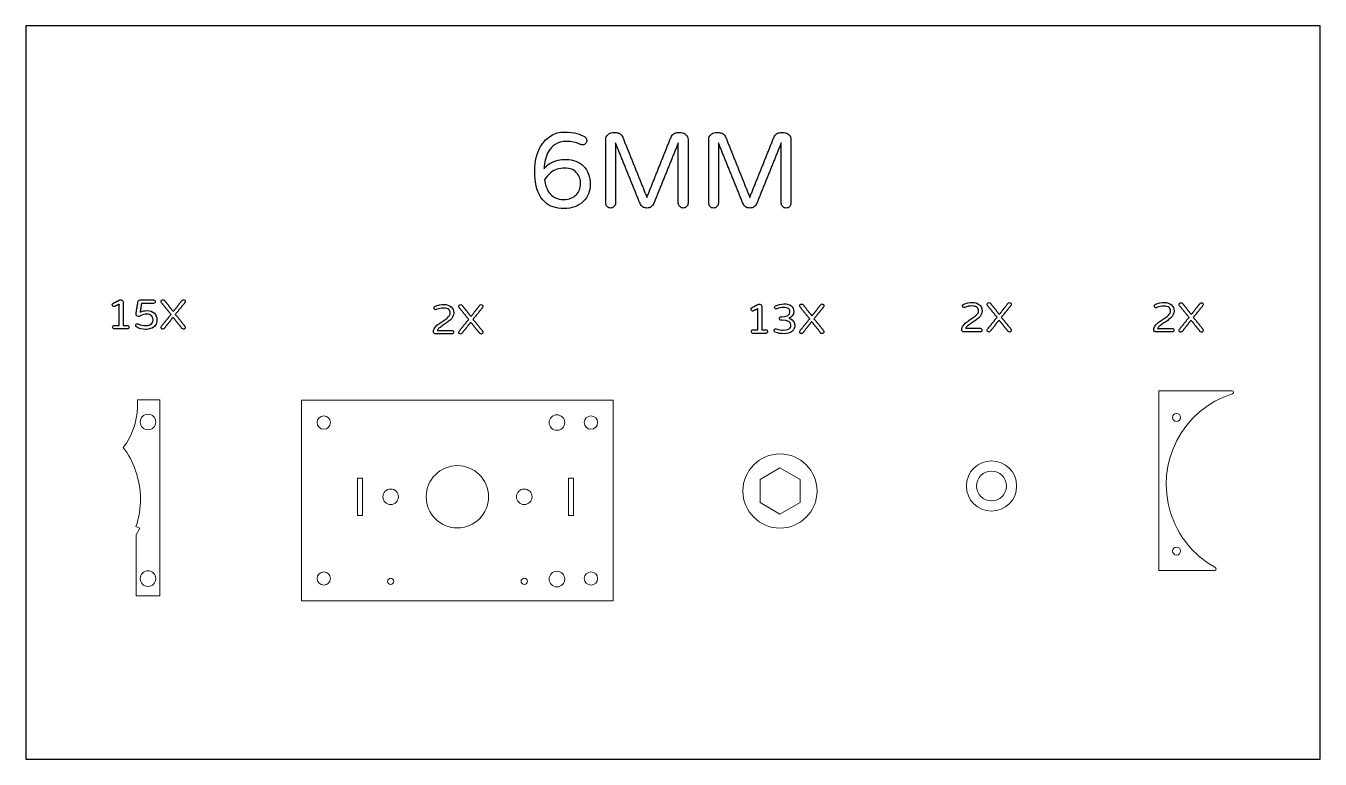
# Model space of a CAD drawing. Header units: millimetres. Extents: x 2 to 89, y -14 to 147.
# Drawn here: x 2.1 to 89.3, y -13.6 to 35.8 of the extents above; entities that cross this region are included whole.
import ezdxf

# ---------------------------------------------------------------- set-up
doc = ezdxf.new("R2010")
doc.units = ezdxf.units.MM
doc.header["$MEASUREMENT"] = 0
doc.layers.add('Default', color=7, linetype='Continuous', true_color=0x000000)

msp = doc.modelspace()

# ---------------------------------------------------------------- linework, layer by layer
at = {"layer": 'Default'}
msp.add_lwpolyline([(2.076, -13.644), (89.274, -13.644), (89.274, 35.758), (2.076, 35.758)], close=True, dxfattribs=at)
at = {"layer": 'Default', "color": 178, "lineweight": 20, "true_color": 0x000000}
for points in [[(11.098, 10.567), (11.098, -2.641), (9.497, -2.641), (9.497, 1.465)], [(9.598, 10.065), (9.599, 10.567), (11.098, 10.567)], [(83.352, 11.165), (78.407, 11.169), (78.407, -0.93)], [(24.747, 5.282), (24.425, 5.282), (24.425, 2.759)], [(24.425, 2.759), (24.747, 2.759), (24.747, 5.282)], [(9.497, 1.465), (9.751, 1.914), (9.494, 2.025)], [(82.223, -0.746), (82.107, -0.675)], [(78.407, -0.93), (82.175, -0.926)]]:
    msp.add_lwpolyline(points, dxfattribs=at)
for points in [[(41.655, 10.532), (20.649, 10.532), (20.649, -2.973), (41.655, -2.973)], [(38.641, 2.768), (38.641, 5.291), (38.963, 5.291), (38.963, 2.768)], [(54.237, 3.638), (54.237, 5.196), (52.883, 5.975), (51.537, 5.196), (51.537, 3.638), (52.883, 2.859)]]:
    msp.add_lwpolyline(points, close=True, dxfattribs=at)
at = {"layer": 'Default'}
for points, degree in [([(36.811, 27.731), (36.971, 27.983), (37.184, 28.191), (37.45, 28.356)], 3), ([(37.45, 28.356), (37.715, 28.521), (38.023, 28.604), (38.372, 28.604)], 3), ([(38.512, 27.972), (38.189, 27.972), (37.932, 27.906), (37.74, 27.774)], 3), ([(38.372, 28.604), (38.722, 28.604), (38.997, 28.571), (39.198, 28.507)], 3), ([(39.385, 27.799), (39.126, 27.914), (38.835, 27.972), (38.512, 27.972)], 3), ([(39.198, 28.507), (39.399, 28.442), (39.571, 28.371), (39.715, 28.295)], 3), ([(39.715, 28.295), (39.815, 28.237), (39.866, 28.161), (39.866, 28.065)], 3), ([(39.866, 28.065), (39.866, 27.969), (39.839, 27.892), (39.787, 27.832)], 3), ([(41.144, 28.094), (41.144, 28.223), (41.189, 28.334), (41.28, 28.428)], 3), ([(41.144, 23.807), (41.144, 25.951), (41.144, 28.094)], 2), ([(41.28, 28.428), (41.371, 28.521), (41.481, 28.568), (41.61, 28.568)], 3), ([(41.61, 28.568), (41.729, 28.568), (41.847, 28.568)], 2), ([(41.847, 28.568), (41.943, 28.568), (42.03, 28.539), (42.109, 28.482)], 3), ([(42.109, 28.482), (42.188, 28.424), (42.247, 28.352), (42.285, 28.266)], 3), ([(42.285, 28.266), (43.1, 26.234), (43.915, 24.202)], 2), ([(43.915, 24.202), (44.73, 26.234), (45.545, 28.266)], 2), ([(45.545, 28.266), (45.583, 28.352), (45.642, 28.424), (45.721, 28.482)], 3), ([(45.721, 28.482), (45.8, 28.539), (45.887, 28.568), (45.983, 28.568)], 3), ([(45.983, 28.568), (46.102, 28.568), (46.22, 28.568)], 2), ([(46.22, 28.568), (46.349, 28.568), (46.459, 28.521), (46.55, 28.428)], 3), ([(46.55, 28.428), (46.641, 28.334), (46.687, 28.223), (46.687, 28.094)], 3), ([(46.687, 28.094), (46.687, 25.951), (46.687, 23.807)], 2), ([(48.08, 28.094), (48.08, 28.223), (48.125, 28.334), (48.216, 28.428)], 3), ([(48.08, 23.807), (48.08, 25.951), (48.08, 28.094)], 2), ([(48.216, 28.428), (48.307, 28.521), (48.417, 28.568), (48.546, 28.568)], 3), ([(48.546, 28.568), (48.665, 28.568), (48.783, 28.568)], 2), ([(48.783, 28.568), (48.879, 28.568), (48.966, 28.539), (49.045, 28.482)], 3), ([(49.045, 28.482), (49.124, 28.424), (49.183, 28.352), (49.221, 28.266)], 3), ([(49.221, 28.266), (50.036, 26.234), (50.851, 24.202)], 2), ([(50.851, 24.202), (51.666, 26.234), (52.481, 28.266)], 2), ([(52.481, 28.266), (52.519, 28.352), (52.578, 28.424), (52.657, 28.482)], 3), ([(52.657, 28.482), (52.736, 28.539), (52.823, 28.568), (52.919, 28.568)], 3), ([(52.919, 28.568), (53.038, 28.568), (53.156, 28.568)], 2), ([(53.156, 28.568), (53.285, 28.568), (53.395, 28.521), (53.486, 28.428)], 3), ([(53.486, 28.428), (53.577, 28.334), (53.623, 28.223), (53.623, 28.094)], 3), ([(53.623, 28.094), (53.623, 25.951), (53.623, 23.807)], 2), ([(36.466, 26.895), (36.535, 27.201), (36.65, 27.48), (36.811, 27.731)], 3), ([(37.288, 27.297), (37.116, 26.986), (37.015, 26.598), (36.986, 26.134)], 3), ([(37.74, 27.774), (37.549, 27.643), (37.398, 27.484), (37.288, 27.297)], 3), ([(39.604, 27.742), (39.534, 27.742), (39.461, 27.761), (39.385, 27.799)], 3), ([(39.787, 27.832), (39.734, 27.772), (39.673, 27.742), (39.604, 27.742)], 3), ([(43.456, 23.786), (42.626, 25.836), (41.797, 27.886)], 2), ([(41.797, 27.886), (41.797, 25.846), (41.797, 23.807)], 2), ([(46.033, 27.886), (45.204, 25.836), (44.375, 23.786)], 2), ([(46.033, 23.807), (46.033, 25.846), (46.033, 27.886)], 2), ([(50.392, 23.786), (49.562, 25.836), (48.733, 27.886)], 2), ([(48.733, 27.886), (48.733, 25.846), (48.733, 23.807)], 2), ([(52.969, 27.886), (52.14, 25.836), (51.311, 23.786)], 2), ([(52.969, 23.807), (52.969, 25.846), (52.969, 27.886)], 2), ([(36.362, 26.105), (36.362, 26.325), (36.396, 26.588), (36.466, 26.895)], 3), ([(36.986, 26.134), (37.197, 26.411), (37.513, 26.603), (37.934, 26.708)], 3), ([(38.379, 26.17), (38.006, 26.17), (37.695, 26.074), (37.446, 25.882)], 3), ([(37.934, 26.708), (38.087, 26.746), (38.274, 26.766), (38.494, 26.766)], 3), ([(39.184, 25.868), (39.006, 26.069), (38.738, 26.17), (38.379, 26.17)], 3), ([(38.494, 26.766), (38.714, 26.766), (38.925, 26.726), (39.126, 26.647)], 3), ([(39.126, 26.647), (39.327, 26.568), (39.499, 26.454), (39.643, 26.306)], 3), ([(39.643, 26.306), (39.949, 25.995), (40.103, 25.586), (40.103, 25.078)], 3), ([(36.383, 25.487), (36.369, 25.679), (36.362, 25.885), (36.362, 26.105)], 3), ([(37.029, 23.893), (36.651, 24.252), (36.436, 24.784), (36.383, 25.487)], 3), ([(37.446, 25.882), (37.274, 25.753), (37.132, 25.586), (37.022, 25.38)], 3), ([(37.022, 25.38), (37.108, 24.757), (37.355, 24.353), (37.762, 24.166)], 3), ([(39.449, 25.118), (39.449, 25.417), (39.361, 25.667), (39.184, 25.868)], 3), ([(39.148, 24.367), (39.349, 24.568), (39.449, 24.819), (39.449, 25.118)], 3), ([(40.103, 25.078), (40.103, 24.614), (39.945, 24.229), (39.629, 23.922)], 3), ([(38.329, 23.448), (37.783, 23.448), (37.35, 23.597), (37.029, 23.893)], 3), ([(37.762, 24.166), (37.92, 24.095), (38.098, 24.059), (38.297, 24.059)], 3), ([(38.297, 24.059), (38.495, 24.059), (38.663, 24.086), (38.799, 24.141)], 3), ([(39.629, 23.922), (39.303, 23.606), (38.87, 23.448), (38.329, 23.448)], 3), ([(38.799, 24.141), (38.936, 24.196), (39.052, 24.272), (39.148, 24.367)], 3), ([(41.237, 23.578), (41.175, 23.64), (41.144, 23.716), (41.144, 23.807)], 3), ([(41.467, 23.484), (41.376, 23.484), (41.299, 23.515), (41.237, 23.578)], 3), ([(41.7, 23.578), (41.636, 23.515), (41.558, 23.484), (41.467, 23.484)], 3), ([(41.797, 23.807), (41.797, 23.716), (41.765, 23.64), (41.7, 23.578)], 3), ([(43.635, 23.567), (43.554, 23.622), (43.494, 23.695), (43.456, 23.786)], 3), ([(43.915, 23.484), (43.81, 23.484), (43.717, 23.512), (43.635, 23.567)], 3), ([(44.195, 23.567), (44.114, 23.512), (44.021, 23.484), (43.915, 23.484)], 3), ([(44.375, 23.786), (44.336, 23.695), (44.277, 23.622), (44.195, 23.567)], 3), ([(46.13, 23.578), (46.066, 23.64), (46.033, 23.716), (46.033, 23.807)], 3), ([(46.364, 23.484), (46.273, 23.484), (46.195, 23.515), (46.13, 23.578)], 3), ([(46.593, 23.578), (46.531, 23.515), (46.455, 23.484), (46.364, 23.484)], 3), ([(46.687, 23.807), (46.687, 23.716), (46.656, 23.64), (46.593, 23.578)], 3), ([(48.173, 23.578), (48.111, 23.64), (48.08, 23.716), (48.08, 23.807)], 3), ([(48.403, 23.484), (48.312, 23.484), (48.235, 23.515), (48.173, 23.578)], 3), ([(48.636, 23.578), (48.571, 23.515), (48.494, 23.484), (48.403, 23.484)], 3), ([(48.733, 23.807), (48.733, 23.716), (48.701, 23.64), (48.636, 23.578)], 3), ([(50.571, 23.567), (50.49, 23.622), (50.43, 23.695), (50.392, 23.786)], 3), ([(50.851, 23.484), (50.746, 23.484), (50.653, 23.512), (50.571, 23.567)], 3), ([(51.131, 23.567), (51.05, 23.512), (50.956, 23.484), (50.851, 23.484)], 3), ([(51.311, 23.786), (51.272, 23.695), (51.213, 23.622), (51.131, 23.567)], 3), ([(53.066, 23.578), (53.002, 23.64), (52.969, 23.716), (52.969, 23.807)], 3), ([(53.3, 23.484), (53.209, 23.484), (53.131, 23.515), (53.066, 23.578)], 3), ([(53.529, 23.578), (53.467, 23.515), (53.391, 23.484), (53.3, 23.484)], 3), ([(53.623, 23.807), (53.623, 23.716), (53.592, 23.64), (53.529, 23.578)], 3), ([(7.898, 16.974), (7.898, 17.018), (7.922, 17.052), (7.971, 17.076)], 3), ([(7.931, 16.874), (7.909, 16.897), (7.898, 16.93), (7.898, 16.974)], 3), ([(8.003, 16.841), (7.978, 16.841), (7.954, 16.852), (7.931, 16.874)], 3), ([(7.971, 17.076), (8.161, 17.176), (8.352, 17.275)], 2), ([(8.055, 16.846), (8.046, 16.843), (8.028, 16.841), (8.003, 16.841)], 3), ([(8.083, 16.858), (8.074, 16.854), (8.064, 16.85), (8.055, 16.846)], 3), ([(8.369, 16.998), (8.226, 16.928), (8.083, 16.858)], 2), ([(8.352, 17.275), (8.378, 17.289), (8.405, 17.295), (8.431, 17.295)], 3), ([(8.369, 15.576), (8.369, 16.287), (8.369, 16.998)], 2), ([(8.431, 17.295), (8.46, 17.295), (8.49, 17.295)], 2), ([(8.49, 17.295), (8.527, 17.295), (8.559, 17.282), (8.585, 17.256)], 3), ([(8.585, 17.256), (8.611, 17.23), (8.624, 17.198), (8.624, 17.16)], 3), ([(8.624, 17.16), (8.624, 16.368), (8.624, 15.576)], 2), ([(9.502, 16.409), (9.565, 16.782), (9.629, 17.155)], 2), ([(9.629, 17.155), (9.634, 17.198), (9.65, 17.232), (9.678, 17.257)], 3), ([(9.678, 17.257), (9.705, 17.283), (9.738, 17.295), (9.777, 17.295)], 3), ([(9.864, 17.057), (9.819, 16.759), (9.774, 16.462)], 2), ([(9.774, 16.462), (9.915, 16.539), (10.073, 16.577), (10.248, 16.577)], 3), ([(9.777, 17.295), (10.227, 17.295), (10.678, 17.295)], 2), ([(10.678, 17.057), (10.271, 17.057), (9.864, 17.057)], 2), ([(10.248, 16.577), (10.456, 16.577), (10.619, 16.517), (10.737, 16.398)], 3), ([(10.678, 17.295), (10.711, 17.295), (10.74, 17.283), (10.763, 17.26)], 3), ([(10.763, 17.09), (10.74, 17.068), (10.711, 17.057), (10.678, 17.057)], 3), ([(10.763, 17.26), (10.787, 17.237), (10.798, 17.208), (10.798, 17.175)], 3), ([(10.798, 17.175), (10.798, 17.141), (10.787, 17.113), (10.763, 17.09)], 3), ([(11.188, 17.19), (11.188, 17.223), (11.2, 17.251), (11.223, 17.274)], 3), ([(11.213, 17.107), (11.197, 17.13), (11.188, 17.157), (11.188, 17.19)], 3), ([(11.856, 16.316), (11.535, 16.712), (11.213, 17.107)], 2), ([(11.223, 17.274), (11.247, 17.297), (11.278, 17.309), (11.319, 17.309)], 3), ([(11.319, 17.309), (11.359, 17.309), (11.391, 17.292), (11.415, 17.259)], 3), ([(11.415, 17.259), (11.711, 16.883), (12.007, 16.507)], 2), ([(12.007, 16.507), (12.303, 16.886), (12.599, 17.264)], 2), ([(12.793, 17.118), (12.469, 16.719), (12.145, 16.319)], 2), ([(12.599, 17.264), (12.62, 17.294), (12.649, 17.309), (12.686, 17.309)], 3), ([(12.686, 17.309), (12.723, 17.309), (12.754, 17.297), (12.779, 17.274)], 3), ([(12.779, 17.274), (12.803, 17.251), (12.815, 17.224), (12.815, 17.194)], 3), ([(12.815, 17.194), (12.815, 17.164), (12.808, 17.139), (12.793, 17.118)], 3), ([(29.578, 16.756), (29.578, 16.795), (29.598, 16.826), (29.64, 16.848)], 3), ([(29.607, 16.666), (29.588, 16.687), (29.578, 16.717), (29.578, 16.756)], 3), ([(29.673, 16.635), (29.649, 16.635), (29.627, 16.645), (29.607, 16.666)], 3), ([(29.64, 16.848), (29.83, 16.944), (30.038, 16.991), (30.262, 16.991)], 3), ([(29.738, 16.649), (29.719, 16.64), (29.698, 16.635), (29.673, 16.635)], 3), ([(30.217, 16.75), (30.051, 16.75), (29.891, 16.717), (29.738, 16.649)], 3), ([(30.562, 16.649), (30.488, 16.717), (30.373, 16.75), (30.217, 16.75)], 3), ([(30.262, 16.991), (30.446, 16.991), (30.598, 16.939), (30.72, 16.834)], 3), ([(30.637, 16.541), (30.621, 16.583), (30.596, 16.619), (30.562, 16.649)], 3), ([(30.72, 16.834), (30.845, 16.728), (30.907, 16.59), (30.907, 16.422)], 3), ([(31.244, 16.858), (31.244, 16.891), (31.256, 16.919), (31.279, 16.942)], 3), ([(31.269, 16.775), (31.252, 16.798), (31.244, 16.825), (31.244, 16.858)], 3), ([(31.912, 15.984), (31.59, 16.38), (31.269, 16.775)], 2), ([(31.279, 16.942), (31.303, 16.966), (31.334, 16.977), (31.374, 16.977)], 3), ([(31.374, 16.977), (31.415, 16.977), (31.447, 16.961), (31.471, 16.927)], 3), ([(31.471, 16.927), (31.767, 16.551), (32.063, 16.175)], 2), ([(32.063, 16.175), (32.359, 16.554), (32.655, 16.933)], 2), ([(32.849, 16.787), (32.525, 16.387), (32.201, 15.987)], 2), ([(32.655, 16.933), (32.676, 16.962), (32.705, 16.977), (32.742, 16.977)], 3), ([(32.742, 16.977), (32.779, 16.977), (32.81, 16.966), (32.835, 16.942)], 3), ([(32.835, 16.942), (32.859, 16.919), (32.871, 16.892), (32.871, 16.862)], 3), ([(32.871, 16.862), (32.871, 16.832), (32.864, 16.807), (32.849, 16.787)], 3), ([(50.927, 16.679), (50.927, 16.723), (50.951, 16.757), (50.999, 16.781)], 3), ([(50.96, 16.579), (50.938, 16.602), (50.927, 16.635), (50.927, 16.679)], 3), ([(51.032, 16.546), (51.006, 16.546), (50.983, 16.557), (50.96, 16.579)], 3), ([(50.999, 16.781), (51.19, 16.881), (51.381, 16.981)], 2), ([(51.398, 16.703), (51.255, 16.633), (51.112, 16.563)], 2), ([(51.381, 16.981), (51.407, 16.994), (51.433, 17), (51.459, 17)], 3), ([(51.398, 15.281), (51.398, 15.992), (51.398, 16.703)], 2), ([(51.459, 17), (51.489, 17), (51.518, 17)], 2), ([(51.518, 17), (51.556, 17), (51.588, 16.987), (51.614, 16.961)], 3), ([(51.614, 16.961), (51.64, 16.935), (51.653, 16.903), (51.653, 16.866)], 3), ([(51.653, 16.866), (51.653, 16.073), (51.653, 15.281)], 2), ([(52.523, 16.798), (52.523, 16.836), (52.541, 16.865), (52.579, 16.885)], 3), ([(52.553, 16.714), (52.533, 16.733), (52.523, 16.761), (52.523, 16.798)], 3), ([(52.619, 16.686), (52.596, 16.686), (52.574, 16.695), (52.553, 16.714)], 3), ([(52.579, 16.885), (52.754, 16.981), (52.945, 17.028), (53.151, 17.028)], 3), ([(52.677, 16.697), (52.662, 16.69), (52.643, 16.686), (52.619, 16.686)], 3), ([(53.112, 16.79), (52.958, 16.79), (52.813, 16.759), (52.677, 16.697)], 3), ([(53.447, 16.71), (53.375, 16.763), (53.263, 16.79), (53.112, 16.79)], 3), ([(53.151, 17.028), (53.357, 17.028), (53.518, 16.984), (53.635, 16.896)], 3), ([(53.555, 16.498), (53.555, 16.586), (53.519, 16.657), (53.447, 16.71)], 3), ([(53.635, 16.896), (53.752, 16.809), (53.81, 16.684), (53.81, 16.523)], 3), ([(54.217, 16.895), (54.217, 16.928), (54.229, 16.956), (54.252, 16.979)], 3), ([(54.242, 16.812), (54.225, 16.835), (54.217, 16.862), (54.217, 16.895)], 3), ([(54.884, 16.021), (54.563, 16.417), (54.242, 16.812)], 2), ([(54.252, 16.979), (54.275, 17.003), (54.307, 17.014), (54.347, 17.014)], 3), ([(54.347, 17.014), (54.387, 17.014), (54.42, 16.997), (54.444, 16.964)], 3), ([(54.444, 16.964), (54.74, 16.588), (55.036, 16.212)], 2), ([(55.036, 16.212), (55.332, 16.591), (55.628, 16.969)], 2), ([(55.821, 16.823), (55.497, 16.424), (55.173, 16.024)], 2), ([(55.628, 16.969), (55.648, 16.999), (55.677, 17.014), (55.715, 17.014)], 3), ([(55.715, 17.014), (55.752, 17.014), (55.783, 17.003), (55.807, 16.979)], 3), ([(55.807, 16.979), (55.832, 16.956), (55.844, 16.929), (55.844, 16.899)], 3), ([(55.844, 16.899), (55.844, 16.869), (55.836, 16.844), (55.821, 16.823)], 3), ([(65.175, 16.894), (65.175, 16.933), (65.196, 16.964), (65.237, 16.986)], 3), ([(65.205, 16.804), (65.185, 16.825), (65.175, 16.855), (65.175, 16.894)], 3), ([(65.271, 16.773), (65.247, 16.773), (65.225, 16.784), (65.205, 16.804)], 3), ([(65.237, 16.986), (65.428, 17.082), (65.635, 17.13), (65.86, 17.13)], 3), ([(65.335, 16.787), (65.317, 16.778), (65.295, 16.773), (65.271, 16.773)], 3), ([(65.815, 16.888), (65.649, 16.888), (65.489, 16.855), (65.335, 16.787)], 3), ([(66.16, 16.787), (66.085, 16.855), (65.97, 16.888), (65.815, 16.888)], 3), ([(65.86, 17.13), (66.043, 17.13), (66.196, 17.077), (66.317, 16.972)], 3), ([(66.234, 16.679), (66.218, 16.721), (66.194, 16.757), (66.16, 16.787)], 3), ([(66.258, 16.521), (66.258, 16.584), (66.25, 16.637), (66.234, 16.679)], 3), ([(66.317, 16.972), (66.442, 16.866), (66.505, 16.728), (66.505, 16.56)], 3), ([(66.842, 16.996), (66.842, 17.029), (66.853, 17.057), (66.877, 17.08)], 3), ([(66.867, 16.914), (66.85, 16.936), (66.842, 16.964), (66.842, 16.996)], 3), ([(67.509, 16.123), (67.188, 16.518), (66.867, 16.914)], 2), ([(66.877, 17.08), (66.9, 17.104), (66.932, 17.116), (66.972, 17.116)], 3), ([(66.972, 17.116), (67.012, 17.116), (67.045, 17.099), (67.069, 17.065)], 3), ([(67.069, 17.065), (67.365, 16.689), (67.661, 16.313)], 2), ([(67.661, 16.313), (67.957, 16.692), (68.253, 17.071)], 2), ([(68.446, 16.925), (68.122, 16.525), (67.798, 16.125)], 2), ([(68.253, 17.071), (68.273, 17.101), (68.302, 17.116), (68.34, 17.116)], 3), ([(68.34, 17.116), (68.377, 17.116), (68.408, 17.104), (68.432, 17.08)], 3), ([(68.432, 17.08), (68.456, 17.057), (68.469, 17.03), (68.469, 17.001)], 3), ([(68.469, 17.001), (68.469, 16.971), (68.461, 16.945), (68.446, 16.925)], 3), ([(78.111, 16.887), (78.111, 16.927), (78.131, 16.957), (78.172, 16.98)], 3), ([(78.14, 16.798), (78.12, 16.818), (78.111, 16.848), (78.111, 16.887)], 3), ([(78.206, 16.767), (78.182, 16.767), (78.16, 16.777), (78.14, 16.798)], 3), ([(78.172, 16.98), (78.363, 17.075), (78.571, 17.123), (78.795, 17.123)], 3), ([(78.271, 16.781), (78.252, 16.771), (78.23, 16.767), (78.206, 16.767)], 3), ([(78.75, 16.882), (78.584, 16.882), (78.424, 16.848), (78.271, 16.781)], 3), ([(79.095, 16.781), (79.02, 16.848), (78.905, 16.882), (78.75, 16.882)], 3), ([(78.795, 17.123), (78.978, 17.123), (79.131, 17.071), (79.252, 16.966)], 3), ([(79.17, 16.673), (79.154, 16.715), (79.129, 16.751), (79.095, 16.781)], 3), ([(79.193, 16.514), (79.193, 16.578), (79.185, 16.631), (79.17, 16.673)], 3), ([(79.252, 16.966), (79.378, 16.859), (79.44, 16.722), (79.44, 16.554)], 3), ([(79.777, 16.99), (79.777, 17.022), (79.789, 17.051), (79.812, 17.074)], 3), ([(79.802, 16.907), (79.785, 16.929), (79.777, 16.957), (79.777, 16.99)], 3), ([(80.444, 16.116), (80.123, 16.511), (79.802, 16.907)], 2), ([(79.812, 17.074), (79.835, 17.097), (79.867, 17.109), (79.907, 17.109)], 3), ([(79.907, 17.109), (79.947, 17.109), (79.98, 17.092), (80.004, 17.058)], 3), ([(80.004, 17.058), (80.3, 16.683), (80.596, 16.307)], 2), ([(80.596, 16.307), (80.892, 16.685), (81.188, 17.064)], 2), ([(81.381, 16.918), (81.057, 16.518), (80.733, 16.119)], 2), ([(81.188, 17.064), (81.208, 17.094), (81.237, 17.109), (81.275, 17.109)], 3), ([(81.275, 17.109), (81.312, 17.109), (81.343, 17.097), (81.367, 17.074)], 3), ([(81.367, 17.074), (81.392, 17.051), (81.404, 17.024), (81.404, 16.994)], 3), ([(81.404, 16.994), (81.404, 16.964), (81.396, 16.939), (81.381, 16.918)], 3), ([(9.497, 16.341), (9.497, 16.368), (9.499, 16.39), (9.502, 16.409)], 3), ([(9.55, 16.222), (9.514, 16.251), (9.497, 16.291), (9.497, 16.341)], 3), ([(9.662, 16.179), (9.623, 16.179), (9.586, 16.193), (9.55, 16.222)], 3), ([(9.78, 16.212), (9.741, 16.19), (9.701, 16.179), (9.662, 16.179)], 3), ([(10.243, 16.333), (10.069, 16.333), (9.915, 16.293), (9.78, 16.212)], 3), ([(10.1, 15.562), (10.367, 15.562), (10.536, 15.63), (10.607, 15.766)], 3), ([(10.53, 16.232), (10.453, 16.299), (10.357, 16.333), (10.243, 16.333)], 3), ([(10.902, 15.943), (10.902, 15.648), (10.761, 15.453), (10.478, 15.36)], 3), ([(10.647, 15.957), (10.647, 16.073), (10.608, 16.165), (10.53, 16.232)], 3), ([(10.607, 15.766), (10.634, 15.817), (10.647, 15.88), (10.647, 15.957)], 3), ([(10.737, 16.398), (10.847, 16.283), (10.902, 16.132), (10.902, 15.943)], 3), ([(11.208, 15.52), (11.532, 15.918), (11.856, 16.316)], 2), ([(11.99, 16.131), (11.694, 15.752), (11.399, 15.374)], 2), ([(12.591, 15.376), (12.291, 15.754), (11.99, 16.131)], 2), ([(12.145, 16.319), (12.469, 15.921), (12.793, 15.522)], 2), ([(29.829, 15.637), (29.912, 15.704), (30.002, 15.767), (30.1, 15.827)], 3), ([(30.1, 15.827), (30.197, 15.887), (30.287, 15.947), (30.37, 16.007)], 3), ([(30.407, 15.74), (30.318, 15.681), (30.232, 15.623), (30.15, 15.568)], 3), ([(30.37, 16.007), (30.454, 16.067), (30.523, 16.128), (30.578, 16.192)], 3), ([(30.652, 15.931), (30.577, 15.864), (30.496, 15.8), (30.407, 15.74)], 3), ([(30.578, 16.192), (30.633, 16.256), (30.661, 16.319), (30.661, 16.383)], 3), ([(30.661, 16.383), (30.661, 16.446), (30.653, 16.499), (30.637, 16.541)], 3), ([(30.907, 16.422), (30.907, 16.252), (30.822, 16.088), (30.652, 15.931)], 3), ([(31.264, 15.188), (31.588, 15.586), (31.912, 15.984)], 2), ([(32.046, 15.799), (31.75, 15.421), (31.454, 15.042)], 2), ([(32.647, 15.045), (32.346, 15.422), (32.046, 15.799)], 2), ([(32.201, 15.987), (32.525, 15.589), (32.849, 15.191)], 2), ([(51.084, 16.551), (51.074, 16.548), (51.057, 16.546), (51.032, 16.546)], 3), ([(51.112, 16.563), (51.102, 16.559), (51.093, 16.555), (51.084, 16.551)], 3), ([(52.842, 16.041), (52.842, 16.073), (52.854, 16.1), (52.877, 16.124)], 3), ([(52.877, 15.958), (52.854, 15.982), (52.842, 16.009), (52.842, 16.041)], 3), ([(52.877, 16.124), (52.901, 16.147), (52.928, 16.159), (52.96, 16.159)], 3), ([(52.96, 15.923), (52.928, 15.923), (52.901, 15.935), (52.877, 15.958)], 3), ([(52.96, 16.159), (52.969, 16.159), (52.977, 16.159)], 2), ([(53.005, 15.923), (52.983, 15.923), (52.96, 15.923)], 2), ([(52.977, 16.159), (53.362, 16.159), (53.555, 16.272), (53.555, 16.498)], 3), ([(53.625, 15.57), (53.625, 15.805), (53.418, 15.923), (53.005, 15.923)], 3), ([(53.81, 16.523), (53.81, 16.297), (53.697, 16.141), (53.471, 16.055)], 3), ([(53.471, 16.055), (53.648, 16.012), (53.771, 15.918), (53.838, 15.774)], 3), ([(53.838, 15.774), (53.866, 15.715), (53.88, 15.641), (53.88, 15.553)], 3), ([(54.236, 15.225), (54.56, 15.623), (54.884, 16.021)], 2), ([(55.019, 15.836), (54.723, 15.457), (54.427, 15.079)], 2), ([(55.619, 15.082), (55.319, 15.459), (55.019, 15.836)], 2), ([(55.173, 16.024), (55.497, 15.626), (55.821, 15.227)], 2), ([(65.219, 15.556), (65.274, 15.634), (65.343, 15.707), (65.426, 15.775)], 3), ([(65.426, 15.775), (65.51, 15.842), (65.6, 15.906), (65.697, 15.965)], 3), ([(65.748, 15.706), (65.665, 15.651), (65.592, 15.597), (65.526, 15.543)], 3), ([(65.697, 15.965), (65.794, 16.025), (65.885, 16.085), (65.968, 16.145)], 3), ([(66.004, 15.879), (65.916, 15.819), (65.83, 15.761), (65.748, 15.706)], 3), ([(65.968, 16.145), (66.051, 16.205), (66.12, 16.267), (66.175, 16.33)], 3), ([(66.25, 16.069), (66.175, 16.002), (66.093, 15.938), (66.004, 15.879)], 3), ([(66.175, 16.33), (66.231, 16.394), (66.258, 16.457), (66.258, 16.521)], 3), ([(66.505, 16.56), (66.505, 16.39), (66.42, 16.226), (66.25, 16.069)], 3), ([(66.861, 15.326), (67.185, 15.724), (67.509, 16.123)], 2), ([(67.644, 15.937), (67.348, 15.559), (67.052, 15.18)], 2), ([(68.244, 15.183), (67.944, 15.56), (67.644, 15.937)], 2), ([(67.798, 16.125), (68.122, 15.727), (68.446, 15.329)], 2), ([(78.154, 15.549), (78.209, 15.628), (78.278, 15.701), (78.362, 15.768)], 3), ([(78.362, 15.768), (78.445, 15.835), (78.535, 15.899), (78.632, 15.959)], 3), ([(78.683, 15.699), (78.601, 15.644), (78.527, 15.59), (78.461, 15.537)], 3), ([(78.632, 15.959), (78.73, 16.019), (78.82, 16.079), (78.903, 16.138)], 3), ([(78.94, 15.872), (78.851, 15.812), (78.765, 15.755), (78.683, 15.699)], 3), ([(78.903, 16.138), (78.986, 16.198), (79.055, 16.26), (79.111, 16.324)], 3), ([(79.185, 16.063), (79.11, 15.995), (79.028, 15.932), (78.94, 15.872)], 3), ([(79.111, 16.324), (79.166, 16.387), (79.193, 16.451), (79.193, 16.514)], 3), ([(79.44, 16.554), (79.44, 16.383), (79.355, 16.22), (79.185, 16.063)], 3), ([(79.796, 15.319), (80.12, 15.718), (80.444, 16.116)], 2), ([(80.579, 15.931), (80.283, 15.552), (79.987, 15.173)], 2), ([(81.179, 15.176), (80.879, 15.554), (80.579, 15.931)], 2), ([(80.733, 16.119), (81.057, 15.72), (81.381, 15.322)], 2), ([(7.917, 15.455), (7.917, 15.489), (7.929, 15.517), (7.951, 15.541)], 3), ([(7.951, 15.371), (7.929, 15.393), (7.917, 15.421), (7.917, 15.455)], 3), ([(7.951, 15.541), (7.974, 15.564), (8.002, 15.576), (8.035, 15.576)], 3), ([(8.035, 15.337), (8.002, 15.337), (7.974, 15.348), (7.951, 15.371)], 3), ([(8.035, 15.576), (8.202, 15.576), (8.369, 15.576)], 2), ([(8.902, 15.337), (8.469, 15.337), (8.035, 15.337)], 2), ([(8.624, 15.576), (8.763, 15.576), (8.902, 15.576)], 2), ([(8.902, 15.576), (8.936, 15.576), (8.964, 15.564), (8.988, 15.541)], 3), ([(8.988, 15.371), (8.964, 15.348), (8.936, 15.337), (8.902, 15.337)], 3), ([(8.988, 15.541), (9.011, 15.517), (9.023, 15.489), (9.023, 15.455)], 3), ([(9.023, 15.455), (9.023, 15.421), (9.011, 15.393), (8.988, 15.371)], 3), ([(9.48, 15.563), (9.48, 15.601), (9.49, 15.633), (9.511, 15.657)], 3), ([(9.536, 15.472), (9.499, 15.494), (9.48, 15.525), (9.48, 15.563)], 3), ([(9.511, 15.657), (9.531, 15.681), (9.555, 15.693), (9.582, 15.693)], 3), ([(10.136, 15.309), (9.908, 15.309), (9.708, 15.363), (9.536, 15.472)], 3), ([(9.582, 15.693), (9.609, 15.693), (9.643, 15.683), (9.682, 15.663)], 3), ([(9.682, 15.663), (9.811, 15.595), (9.95, 15.562), (10.1, 15.562)], 3), ([(10.478, 15.36), (10.381, 15.326), (10.267, 15.309), (10.136, 15.309)], 3), ([(11.183, 15.44), (11.183, 15.47), (11.191, 15.497), (11.208, 15.52)], 3), ([(11.218, 15.358), (11.194, 15.382), (11.183, 15.409), (11.183, 15.44)], 3), ([(11.305, 15.323), (11.27, 15.323), (11.241, 15.335), (11.218, 15.358)], 3), ([(11.399, 15.374), (11.37, 15.34), (11.339, 15.323), (11.305, 15.323)], 3), ([(12.706, 15.323), (12.655, 15.323), (12.617, 15.341), (12.591, 15.376)], 3), ([(12.784, 15.361), (12.762, 15.336), (12.736, 15.323), (12.706, 15.323)], 3), ([(12.818, 15.445), (12.818, 15.414), (12.807, 15.386), (12.784, 15.361)], 3), ([(12.793, 15.522), (12.809, 15.502), (12.818, 15.476), (12.818, 15.445)], 3), ([(29.539, 15.151), (29.539, 15.25), (29.566, 15.339), (29.621, 15.418)], 3), ([(29.581, 15.046), (29.553, 15.073), (29.539, 15.108), (29.539, 15.151)], 3), ([(29.687, 15.005), (29.644, 15.005), (29.609, 15.019), (29.581, 15.046)], 3), ([(29.621, 15.418), (29.677, 15.496), (29.746, 15.569), (29.829, 15.637)], 3), ([(30.77, 15.005), (30.229, 15.005), (29.687, 15.005)], 2), ([(29.928, 15.405), (29.863, 15.352), (29.818, 15.298), (29.794, 15.244)], 3), ([(29.794, 15.244), (30.282, 15.244), (30.77, 15.244)], 2), ([(30.15, 15.568), (30.068, 15.513), (29.994, 15.458), (29.928, 15.405)], 3), ([(30.77, 15.244), (30.804, 15.244), (30.832, 15.232), (30.856, 15.209)], 3), ([(30.856, 15.039), (30.832, 15.017), (30.804, 15.005), (30.77, 15.005)], 3), ([(30.856, 15.209), (30.879, 15.185), (30.891, 15.157), (30.891, 15.123)], 3), ([(30.891, 15.123), (30.891, 15.09), (30.879, 15.062), (30.856, 15.039)], 3), ([(31.238, 15.108), (31.238, 15.139), (31.247, 15.165), (31.264, 15.188)], 3), ([(31.274, 15.026), (31.25, 15.05), (31.238, 15.077), (31.238, 15.108)], 3), ([(31.36, 14.991), (31.326, 14.991), (31.297, 15.003), (31.274, 15.026)], 3), ([(31.454, 15.042), (31.426, 15.008), (31.395, 14.991), (31.36, 14.991)], 3), ([(32.762, 14.991), (32.711, 14.991), (32.673, 15.009), (32.647, 15.045)], 3), ([(32.84, 15.029), (32.818, 15.004), (32.792, 14.991), (32.762, 14.991)], 3), ([(32.874, 15.113), (32.874, 15.083), (32.863, 15.055), (32.84, 15.029)], 3), ([(32.849, 15.191), (32.865, 15.17), (32.874, 15.144), (32.874, 15.113)], 3), ([(50.946, 15.16), (50.946, 15.194), (50.957, 15.222), (50.98, 15.246)], 3), ([(50.98, 15.076), (50.957, 15.098), (50.946, 15.126), (50.946, 15.16)], 3), ([(50.98, 15.246), (51.002, 15.269), (51.03, 15.281), (51.064, 15.281)], 3), ([(51.064, 15.042), (51.03, 15.042), (51.002, 15.054), (50.98, 15.076)], 3), ([(51.064, 15.281), (51.231, 15.281), (51.398, 15.281)], 2), ([(51.931, 15.042), (51.497, 15.042), (51.064, 15.042)], 2), ([(51.653, 15.281), (51.792, 15.281), (51.931, 15.281)], 2), ([(51.931, 15.281), (51.964, 15.281), (51.993, 15.269), (52.016, 15.246)], 3), ([(52.016, 15.076), (51.993, 15.054), (51.964, 15.042), (51.931, 15.042)], 3), ([(52.016, 15.246), (52.04, 15.222), (52.051, 15.194), (52.051, 15.16)], 3), ([(52.051, 15.16), (52.051, 15.126), (52.04, 15.098), (52.016, 15.076)], 3), ([(52.495, 15.233), (52.495, 15.263), (52.505, 15.29), (52.525, 15.314)], 3), ([(52.567, 15.126), (52.519, 15.149), (52.495, 15.184), (52.495, 15.233)], 3), ([(52.525, 15.314), (52.546, 15.339), (52.569, 15.351), (52.594, 15.351)], 3), ([(53.154, 15.014), (52.948, 15.014), (52.753, 15.052), (52.567, 15.126)], 3), ([(52.594, 15.351), (52.619, 15.351), (52.651, 15.343), (52.688, 15.328)], 3), ([(52.688, 15.328), (52.804, 15.282), (52.943, 15.258), (53.106, 15.258)], 3), ([(53.106, 15.258), (53.34, 15.258), (53.498, 15.312), (53.58, 15.418)], 3), ([(53.67, 15.152), (53.537, 15.06), (53.365, 15.014), (53.154, 15.014)], 3), ([(53.58, 15.418), (53.61, 15.457), (53.625, 15.508), (53.625, 15.57)], 3), ([(53.824, 15.32), (53.787, 15.253), (53.735, 15.197), (53.67, 15.152)], 3), ([(53.88, 15.553), (53.88, 15.465), (53.862, 15.387), (53.824, 15.32)], 3), ([(54.211, 15.145), (54.211, 15.176), (54.22, 15.202), (54.236, 15.225)], 3), ([(54.246, 15.063), (54.223, 15.087), (54.211, 15.114), (54.211, 15.145)], 3), ([(54.333, 15.028), (54.299, 15.028), (54.27, 15.04), (54.246, 15.063)], 3), ([(54.427, 15.079), (54.399, 15.045), (54.368, 15.028), (54.333, 15.028)], 3), ([(55.734, 15.028), (55.684, 15.028), (55.646, 15.046), (55.619, 15.082)], 3), ([(55.813, 15.066), (55.79, 15.041), (55.764, 15.028), (55.734, 15.028)], 3), ([(55.847, 15.15), (55.847, 15.119), (55.835, 15.091), (55.813, 15.066)], 3), ([(55.821, 15.227), (55.838, 15.207), (55.847, 15.181), (55.847, 15.15)], 3), ([(65.136, 15.289), (65.136, 15.389), (65.164, 15.477), (65.219, 15.556)], 3), ([(65.178, 15.184), (65.15, 15.211), (65.136, 15.246), (65.136, 15.289)], 3), ([(65.285, 15.144), (65.242, 15.144), (65.206, 15.157), (65.178, 15.184)], 3), ([(66.368, 15.144), (65.826, 15.144), (65.285, 15.144)], 2), ([(65.526, 15.543), (65.461, 15.49), (65.416, 15.436), (65.391, 15.382)], 3), ([(65.391, 15.382), (65.88, 15.382), (66.368, 15.382)], 2), ([(66.368, 15.382), (66.401, 15.382), (66.43, 15.37), (66.453, 15.347)], 3), ([(66.453, 15.177), (66.43, 15.155), (66.401, 15.144), (66.368, 15.144)], 3), ([(66.453, 15.347), (66.477, 15.324), (66.488, 15.295), (66.488, 15.261)], 3), ([(66.488, 15.261), (66.488, 15.228), (66.477, 15.2), (66.453, 15.177)], 3), ([(66.836, 15.246), (66.836, 15.277), (66.844, 15.303), (66.861, 15.326)], 3), ([(66.871, 15.165), (66.848, 15.188), (66.836, 15.215), (66.836, 15.246)], 3), ([(66.958, 15.13), (66.923, 15.13), (66.894, 15.141), (66.871, 15.165)], 3), ([(67.052, 15.18), (67.024, 15.146), (66.993, 15.13), (66.958, 15.13)], 3), ([(68.359, 15.13), (68.309, 15.13), (68.27, 15.147), (68.244, 15.183)], 3), ([(68.438, 15.167), (68.415, 15.142), (68.389, 15.13), (68.359, 15.13)], 3), ([(68.471, 15.252), (68.471, 15.221), (68.46, 15.193), (68.438, 15.167)], 3), ([(68.446, 15.329), (68.463, 15.308), (68.471, 15.282), (68.471, 15.252)], 3), ([(78.071, 15.283), (78.071, 15.382), (78.099, 15.471), (78.154, 15.549)], 3), ([(78.113, 15.178), (78.085, 15.205), (78.071, 15.24), (78.071, 15.283)], 3), ([(78.22, 15.137), (78.177, 15.137), (78.141, 15.151), (78.113, 15.178)], 3), ([(79.303, 15.137), (78.761, 15.137), (78.22, 15.137)], 2), ([(78.461, 15.537), (78.396, 15.483), (78.351, 15.43), (78.327, 15.375)], 3), ([(78.327, 15.375), (78.815, 15.375), (79.303, 15.375)], 2), ([(79.303, 15.375), (79.336, 15.375), (79.365, 15.364), (79.388, 15.34)], 3), ([(79.388, 15.171), (79.365, 15.148), (79.336, 15.137), (79.303, 15.137)], 3), ([(79.388, 15.34), (79.412, 15.317), (79.423, 15.288), (79.423, 15.255)], 3), ([(79.423, 15.255), (79.423, 15.221), (79.412, 15.193), (79.388, 15.171)], 3), ([(79.771, 15.239), (79.771, 15.27), (79.78, 15.297), (79.796, 15.319)], 3), ([(79.806, 15.158), (79.783, 15.181), (79.771, 15.209), (79.771, 15.239)], 3), ([(79.893, 15.123), (79.859, 15.123), (79.83, 15.135), (79.806, 15.158)], 3), ([(79.987, 15.173), (79.959, 15.14), (79.928, 15.123), (79.893, 15.123)], 3), ([(81.294, 15.123), (81.244, 15.123), (81.206, 15.141), (81.179, 15.176)], 3), ([(81.373, 15.161), (81.35, 15.136), (81.324, 15.123), (81.294, 15.123)], 3), ([(81.407, 15.245), (81.407, 15.214), (81.395, 15.186), (81.373, 15.161)], 3), ([(81.381, 15.322), (81.398, 15.302), (81.407, 15.276), (81.407, 15.245)], 3)]:
    msp.add_open_spline(points, degree=degree, dxfattribs=at)
at = {"layer": 'Default', "color": 178, "lineweight": 20, "true_color": 0x000000}
for points in [[(79.202, 2.948), (78.141, 6.319), (80.013, 9.912), (83.382, 10.977)], [(83.44, 11.095), (83.428, 11.134), (83.392, 11.161), (83.352, 11.165)], [(83.382, 10.977), (83.429, 10.996), (83.456, 11.047), (83.44, 11.095)], [(8.638, 7.342), (9.23, 8.132), (9.565, 9.081), (9.598, 10.065)], [(10.302, 9.593), (10.012, 9.593), (9.777, 9.358), (9.777, 9.068)], [(10.827, 9.068), (10.827, 9.358), (10.592, 9.593), (10.302, 9.593)], [(79.601, 9.645), (79.451, 9.645), (79.33, 9.524), (79.33, 9.374)], [(79.872, 9.374), (79.872, 9.524), (79.75, 9.645), (79.601, 9.645)], [(9.777, 9.068), (9.777, 8.778), (10.012, 8.543), (10.302, 8.543)], [(10.302, 8.543), (10.592, 8.543), (10.827, 8.778), (10.827, 9.068)], [(22.148, 9.482), (21.9, 9.482), (21.699, 9.281), (21.699, 9.033)], [(21.699, 9.033), (21.699, 8.785), (21.9, 8.584), (22.148, 8.584)], [(22.597, 9.033), (22.597, 9.281), (22.396, 9.482), (22.148, 9.482)], [(22.148, 8.584), (22.396, 8.584), (22.597, 8.785), (22.597, 9.033)], [(37.853, 9.558), (37.564, 9.558), (37.329, 9.323), (37.329, 9.033)], [(37.329, 9.033), (37.329, 8.743), (37.564, 8.508), (37.853, 8.508)], [(38.378, 9.033), (38.378, 9.323), (38.143, 9.558), (37.853, 9.558)], [(37.853, 8.508), (38.143, 8.508), (38.378, 8.743), (38.378, 9.033)], [(40.148, 9.482), (39.9, 9.482), (39.699, 9.281), (39.699, 9.033)], [(39.699, 9.033), (39.699, 8.785), (39.9, 8.584), (40.148, 8.584)], [(40.597, 9.033), (40.597, 9.281), (40.396, 9.482), (40.148, 9.482)], [(40.148, 8.584), (40.396, 8.584), (40.597, 8.785), (40.597, 9.033)], [(79.33, 9.374), (79.33, 9.224), (79.451, 9.103), (79.601, 9.103)], [(79.601, 9.103), (79.75, 9.103), (79.872, 9.224), (79.872, 9.374)], [(9.466, 5.787), (9.286, 6.35), (9.004, 6.875), (8.638, 7.342)], [(31.148, 6.129), (29.988, 6.129), (29.048, 5.189), (29.048, 4.029)], [(33.248, 4.029), (33.248, 5.189), (32.308, 6.129), (31.148, 6.129)], [(52.883, 6.914), (51.503, 6.914), (50.385, 5.796), (50.385, 4.417)], [(55.38, 4.417), (55.38, 5.796), (54.262, 6.914), (52.883, 6.914)], [(67.134, 6.45), (66.199, 6.45), (65.441, 5.692), (65.441, 4.756)], [(68.828, 4.756), (68.828, 5.692), (68.07, 6.45), (67.134, 6.45)], [(9.494, 2.025), (9.904, 3.248), (9.894, 4.572), (9.466, 5.787)], [(67.134, 5.764), (66.578, 5.764), (66.127, 5.313), (66.127, 4.756)], [(68.142, 4.756), (68.142, 5.313), (67.691, 5.764), (67.134, 5.764)], [(26.652, 4.554), (26.362, 4.554), (26.127, 4.319), (26.127, 4.029)], [(27.177, 4.029), (27.177, 4.319), (26.942, 4.554), (26.652, 4.554)], [(35.652, 4.554), (35.362, 4.554), (35.127, 4.319), (35.127, 4.029)], [(36.177, 4.029), (36.177, 4.319), (35.942, 4.554), (35.652, 4.554)], [(50.385, 4.417), (50.385, 3.037), (51.503, 1.919), (52.883, 1.919)], [(52.883, 1.919), (54.262, 1.919), (55.38, 3.037), (55.38, 4.417)], [(65.441, 4.756), (65.441, 3.821), (66.199, 3.063), (67.134, 3.063)], [(66.127, 4.756), (66.127, 4.2), (66.578, 3.749), (67.134, 3.749)], [(67.134, 3.063), (68.07, 3.063), (68.828, 3.821), (68.828, 4.756)], [(67.134, 3.749), (67.691, 3.749), (68.142, 4.2), (68.142, 4.756)], [(26.127, 4.029), (26.127, 3.739), (26.362, 3.504), (26.652, 3.504)], [(26.652, 3.504), (26.942, 3.504), (27.177, 3.739), (27.177, 4.029)], [(29.048, 4.029), (29.048, 2.87), (29.988, 1.929), (31.148, 1.929)], [(31.148, 1.929), (32.308, 1.929), (33.248, 2.87), (33.248, 4.029)], [(35.127, 4.029), (35.127, 3.739), (35.362, 3.504), (35.652, 3.504)], [(35.652, 3.504), (35.942, 3.504), (36.177, 3.739), (36.177, 4.029)], [(82.107, -0.675), (80.72, 0.128), (79.683, 1.42), (79.202, 2.948)], [(79.601, 0.645), (79.451, 0.645), (79.33, 0.524), (79.33, 0.374)], [(79.33, 0.374), (79.33, 0.224), (79.451, 0.103), (79.601, 0.103)], [(79.872, 0.374), (79.872, 0.524), (79.75, 0.645), (79.601, 0.645)], [(79.601, 0.103), (79.75, 0.103), (79.872, 0.224), (79.872, 0.374)], [(82.175, -0.926), (82.226, -0.921), (82.268, -0.88), (82.268, -0.828)], [(82.268, -0.828), (82.268, -0.795), (82.25, -0.765), (82.223, -0.746)], [(10.302, -0.957), (10.012, -0.957), (9.777, -1.192), (9.777, -1.481)], [(9.777, -1.481), (9.777, -1.771), (10.012, -2.006), (10.302, -2.006)], [(10.827, -1.481), (10.827, -1.192), (10.592, -0.957), (10.302, -0.957)], [(10.302, -2.006), (10.592, -2.006), (10.827, -1.771), (10.827, -1.481)], [(22.148, -1.025), (21.9, -1.025), (21.699, -1.226), (21.699, -1.474)], [(21.699, -1.474), (21.699, -1.722), (21.9, -1.923), (22.148, -1.923)], [(22.597, -1.474), (22.597, -1.226), (22.396, -1.025), (22.148, -1.025)], [(22.148, -1.923), (22.396, -1.923), (22.597, -1.722), (22.597, -1.474)], [(26.652, -1.457), (26.535, -1.457), (26.44, -1.552), (26.44, -1.669)], [(26.44, -1.669), (26.44, -1.786), (26.535, -1.881), (26.652, -1.881)], [(26.864, -1.669), (26.864, -1.552), (26.769, -1.457), (26.652, -1.457)], [(26.652, -1.881), (26.769, -1.881), (26.864, -1.786), (26.864, -1.669)], [(35.652, -1.457), (35.535, -1.457), (35.44, -1.552), (35.44, -1.669)], [(35.44, -1.669), (35.44, -1.786), (35.535, -1.881), (35.652, -1.881)], [(35.864, -1.669), (35.864, -1.552), (35.769, -1.457), (35.652, -1.457)], [(35.652, -1.881), (35.769, -1.881), (35.864, -1.786), (35.864, -1.669)], [(37.853, -0.992), (37.564, -0.992), (37.329, -1.227), (37.329, -1.516)], [(37.329, -1.516), (37.329, -1.806), (37.564, -2.041), (37.853, -2.041)], [(38.378, -1.516), (38.378, -1.227), (38.143, -0.992), (37.853, -0.992)], [(37.853, -2.041), (38.143, -2.041), (38.378, -1.806), (38.378, -1.516)], [(40.148, -1.025), (39.9, -1.025), (39.699, -1.226), (39.699, -1.474)], [(39.699, -1.474), (39.699, -1.722), (39.9, -1.923), (40.148, -1.923)], [(40.597, -1.474), (40.597, -1.226), (40.396, -1.025), (40.148, -1.025)], [(40.148, -1.923), (40.396, -1.923), (40.597, -1.722), (40.597, -1.474)]]:
    msp.add_open_spline(points, degree=3, dxfattribs=at)

doc.saveas('drawing.dxf')
